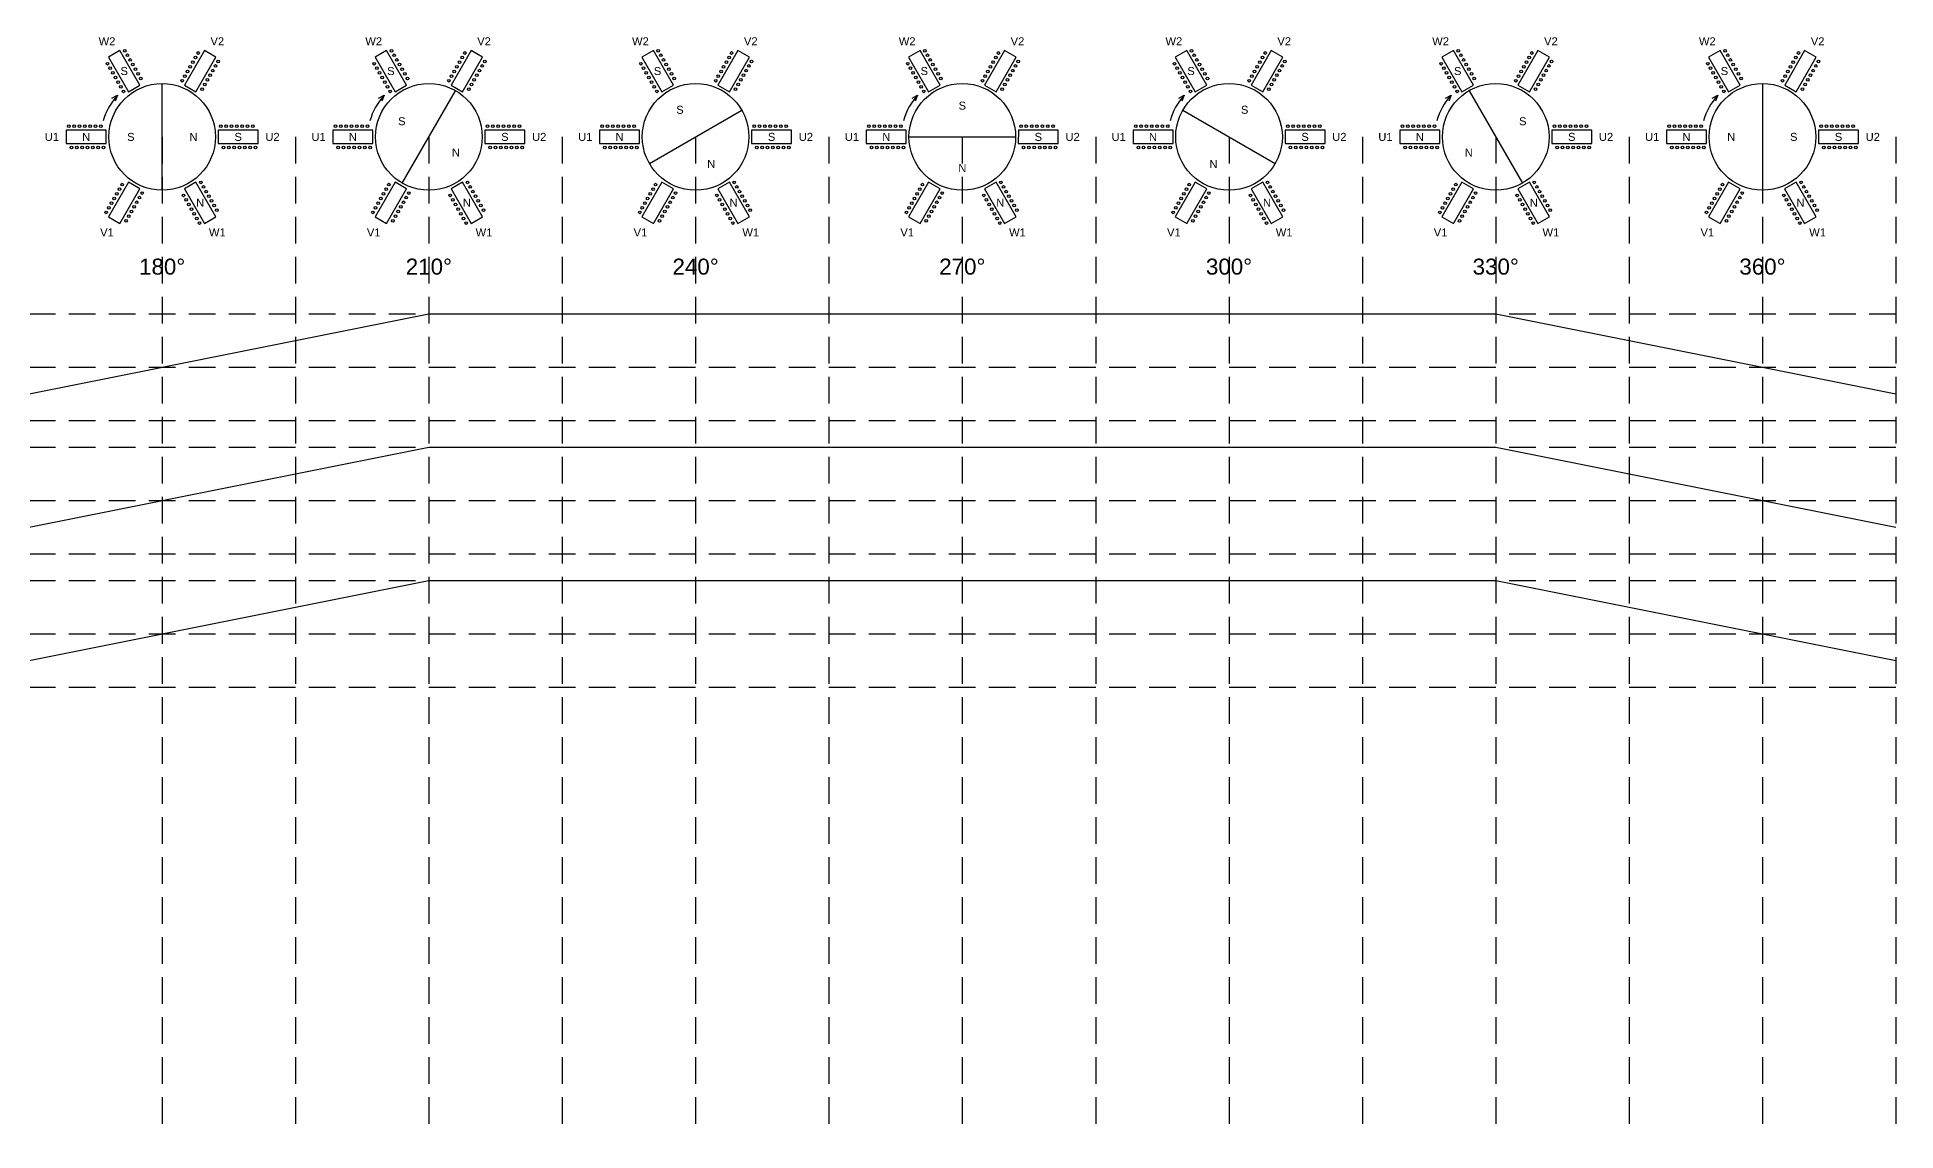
# Model space of a CAD drawing. Header units: millimetres. Extents: x -707 to 1373, y -97 to 993.
# Drawn here: x -393.4 to -45, y 662.5 to 867.5 of the extents above; entities that cross this region are included whole.
import ezdxf
from ezdxf.enums import TextEntityAlignment as Align

# ---------------------------------------------------------------- set-up
doc = ezdxf.new("R2010")
doc.units = ezdxf.units.MM
doc.header["$MEASUREMENT"] = 0
doc.linetypes.add('DASHED', pattern=[0.75, 0.5, -0.25])
doc.styles.get("Standard").update_dxf_attribs({"font": 'arial.ttf'})

# ---------------------------------------------------------------- blocks, each defined once
blk = doc.blocks.new('*U50')
blk.add_lwpolyline([(0.79, -3.87), (2.96, -2.62), (-0.79, 3.87), (-2.96, 2.62)], close=True)
for centre in [(0.11, 3.81), (-3.11, 1.38), (-2.61, 0.52), (0.61, 2.95), (1.11, 2.08), (1.61, 1.22), (2.11, 0.35), (-2.11, -0.35), (-1.61, -1.22), (-1.11, -2.08), (-0.61, -2.95), (2.61, -0.52), (3.11, -1.38), (-0.11, -3.81)]:
    blk.add_circle(centre, 0.25)
blk = doc.blocks.new('*U51')
at = {"color": 0, "linetype": 'ByBlock', "lineweight": -2, "transparency": 16777216}
blk.add_blockref('*U50', (2.87, 22.34), dxfattribs=at)
for p, rotation in [((17.12, 22.34), 300.0000000000001), ((-4.25, 10), 59.99999999999999), ((24.25, 10), 240), ((2.87, -2.34), 120), ((17.12, -2.34), 180)]:
    blk.add_blockref('*U50', p, dxfattribs=dict(at, rotation=rotation))
blk = doc.blocks.new('*U52')
blk.add_lwpolyline([(0.79, -3.87), (2.96, -2.62), (-0.79, 3.87), (-2.96, 2.62)], close=True)
for centre in [(0.11, 3.81), (-3.11, 1.38), (-2.61, 0.52), (0.61, 2.95), (1.11, 2.08), (1.61, 1.22), (2.11, 0.35), (-2.11, -0.35), (-1.61, -1.22), (-1.11, -2.08), (-0.61, -2.95), (2.61, -0.52), (3.11, -1.38), (-0.11, -3.81)]:
    blk.add_circle(centre, 0.25)
blk = doc.blocks.new('*U53')
at = {"color": 0, "linetype": 'ByBlock', "lineweight": -2, "transparency": 16777216}
blk.add_blockref('*U52', (2.87, 22.34), dxfattribs=at)
for p, rotation in [((17.12, 22.34), 300.0000000000001), ((-4.25, 10), 59.99999999999999), ((24.25, 10), 240), ((2.87, -2.34), 120), ((17.12, -2.34), 180)]:
    blk.add_blockref('*U52', p, dxfattribs=dict(at, rotation=rotation))
blk = doc.blocks.new('*U41')
blk.add_lwpolyline([(0.79, -3.87), (2.96, -2.62), (-0.79, 3.87), (-2.96, 2.62)], close=True)
for centre in [(0.11, 3.81), (-3.11, 1.38), (-2.61, 0.52), (0.61, 2.95), (1.11, 2.08), (1.61, 1.22), (2.11, 0.35), (-2.11, -0.35), (-1.61, -1.22), (-1.11, -2.08), (-0.61, -2.95), (2.61, -0.52), (3.11, -1.38), (-0.11, -3.81)]:
    blk.add_circle(centre, 0.25)
blk = doc.blocks.new('*U42')
at = {"color": 0, "linetype": 'ByBlock', "lineweight": -2, "transparency": 16777216}
blk.add_blockref('*U41', (2.87, 22.34), dxfattribs=at)
for p, rotation in [((17.12, 22.34), 300.0000000000001), ((-4.25, 10), 59.99999999999999), ((24.25, 10), 240), ((2.87, -2.34), 120), ((17.12, -2.34), 180)]:
    blk.add_blockref('*U41', p, dxfattribs=dict(at, rotation=rotation))
blk = doc.blocks.new('*U43')
blk.add_lwpolyline([(0.79, -3.87), (2.96, -2.62), (-0.79, 3.87), (-2.96, 2.62)], close=True)
for centre in [(0.11, 3.81), (-3.11, 1.38), (-2.61, 0.52), (0.61, 2.95), (1.11, 2.08), (1.61, 1.22), (2.11, 0.35), (-2.11, -0.35), (-1.61, -1.22), (-1.11, -2.08), (-0.61, -2.95), (2.61, -0.52), (3.11, -1.38), (-0.11, -3.81)]:
    blk.add_circle(centre, 0.25)
blk = doc.blocks.new('*U44')
at = {"color": 0, "linetype": 'ByBlock', "lineweight": -2, "transparency": 16777216}
blk.add_blockref('*U43', (2.87, 22.34), dxfattribs=at)
for p, rotation in [((17.12, 22.34), 300.0000000000001), ((-4.25, 10), 59.99999999999999), ((24.25, 10), 240), ((2.87, -2.34), 120), ((17.12, -2.34), 180)]:
    blk.add_blockref('*U43', p, dxfattribs=dict(at, rotation=rotation))
blk = doc.blocks.new('*U45')
blk.add_lwpolyline([(0.79, -3.87), (2.96, -2.62), (-0.79, 3.87), (-2.96, 2.62)], close=True)
for centre in [(0.11, 3.81), (-3.11, 1.38), (-2.61, 0.52), (0.61, 2.95), (1.11, 2.08), (1.61, 1.22), (2.11, 0.35), (-2.11, -0.35), (-1.61, -1.22), (-1.11, -2.08), (-0.61, -2.95), (2.61, -0.52), (3.11, -1.38), (-0.11, -3.81)]:
    blk.add_circle(centre, 0.25)
blk = doc.blocks.new('*U46')
at = {"color": 0, "linetype": 'ByBlock', "lineweight": -2, "transparency": 16777216}
blk.add_blockref('*U45', (2.87, 22.34), dxfattribs=at)
for p, rotation in [((17.12, 22.34), 300.0000000000001), ((-4.25, 10), 59.99999999999999), ((24.25, 10), 240), ((2.87, -2.34), 120), ((17.12, -2.34), 180)]:
    blk.add_blockref('*U45', p, dxfattribs=dict(at, rotation=rotation))
blk = doc.blocks.new('*U47')
blk.add_lwpolyline([(0.79, -3.87), (2.96, -2.62), (-0.79, 3.87), (-2.96, 2.62)], close=True)
for centre in [(0.11, 3.81), (-3.11, 1.38), (-2.61, 0.52), (0.61, 2.95), (1.11, 2.08), (1.61, 1.22), (2.11, 0.35), (-2.11, -0.35), (-1.61, -1.22), (-1.11, -2.08), (-0.61, -2.95), (2.61, -0.52), (3.11, -1.38), (-0.11, -3.81)]:
    blk.add_circle(centre, 0.25)
blk = doc.blocks.new('*U48')
at = {"color": 0, "linetype": 'ByBlock', "lineweight": -2, "transparency": 16777216}
blk.add_blockref('*U47', (2.87, 22.34), dxfattribs=at)
for p, rotation in [((17.12, 22.34), 300.0000000000001), ((-4.25, 10), 59.99999999999999), ((24.25, 10), 240), ((2.87, -2.34), 120), ((17.12, -2.34), 180)]:
    blk.add_blockref('*U47', p, dxfattribs=dict(at, rotation=rotation))
blk = doc.blocks.new('*U49')
blk.add_lwpolyline([(0.79, -3.87), (2.96, -2.62), (-0.79, 3.87), (-2.96, 2.62)], close=True)
for centre in [(0.11, 3.81), (-3.11, 1.38), (-2.61, 0.52), (0.61, 2.95), (1.11, 2.08), (1.61, 1.22), (2.11, 0.35), (-2.11, -0.35), (-1.61, -1.22), (-1.11, -2.08), (-0.61, -2.95), (2.61, -0.52), (3.11, -1.38), (-0.11, -3.81)]:
    blk.add_circle(centre, 0.25)
blk = doc.blocks.new('*U40')
at = {"color": 0, "linetype": 'ByBlock', "lineweight": -2, "transparency": 16777216}
blk.add_blockref('*U49', (2.87, 22.34), dxfattribs=at)
for p, rotation in [((17.12, 22.34), 300.0000000000001), ((-4.25, 10), 59.99999999999999), ((24.25, 10), 240), ((2.87, -2.34), 120), ((17.12, -2.34), 180)]:
    blk.add_blockref('*U49', p, dxfattribs=dict(at, rotation=rotation))

msp = doc.modelspace()

# ---------------------------------------------------------------- linework, layer by layer
for points in [[(-370, 838.82), (-370, 858.82)], [(-325, 840.16), (-315, 857.48)], [(-125, 857.48), (-115, 840.16)], [(-70, 858.82), (-70, 838.82)], [(-379.43, 856.09), (-378.38, 856.61), (-378.82, 855.53)], [(-329.43, 856.09), (-328.38, 856.61), (-328.82, 855.53)], [(-278.66, 843.82), (-261.34, 853.82)], [(-229.43, 856.09), (-228.38, 856.61), (-228.82, 855.53)], [(-179.43, 856.09), (-178.38, 856.61), (-178.82, 855.53)], [(-178.66, 853.82), (-161.34, 843.82)], [(-129.43, 856.09), (-128.38, 856.61), (-128.82, 855.53)], [(-79.43, 856.09), (-78.38, 856.61), (-78.82, 855.53)], [(-230, 848.82), (-210, 848.82)], [(-695, 810.66), (-620, 795.66), (-420, 795.66), (-320, 815.66), (-120, 815.66), (-45, 800.66)], [(-695, 785.66), (-620, 770.66), (-420, 770.66), (-320, 790.66), (-120, 790.66), (-45, 775.66)], [(-695, 760.66), (-620, 745.66), (-420, 745.66), (-320, 765.66), (-120, 765.66), (-45, 750.66)]]:
    msp.add_lwpolyline(points)
at = {"color": 1, "linetype": 'DASHED', "ltscale": 10}
for points in [[(-370, 848.82), (-370, 662.5)], [(-320, 848.82), (-320, 662.5)], [(-270, 848.82), (-270, 662.5)], [(-220, 848.82), (-220, 662.5)], [(-170, 848.82), (-170, 662.5)], [(-120, 848.82), (-120, 662.5)], [(-70, 848.82), (-70, 662.5)], [(-695, 815.66), (-45, 815.66)], [(-695, 805.66), (-45, 805.66)], [(-695, 795.66), (-45, 795.66)], [(-695, 790.66), (-45, 790.66)], [(-695, 780.66), (-45, 780.66)], [(-695, 770.66), (-45, 770.66)], [(-695, 765.66), (-45, 765.66)], [(-695, 755.66), (-45, 755.66)], [(-695, 745.66), (-45, 745.66)]]:
    msp.add_lwpolyline(points, dxfattribs=at)
at = {"color": 2, "linetype": 'DASHED', "ltscale": 10}
for points in [[(-345, 848.82), (-345, 662.5)], [(-295, 848.82), (-295, 662.5)], [(-245, 848.82), (-245, 662.5)], [(-195, 848.82), (-195, 662.5)], [(-145, 848.82), (-145, 662.5)], [(-95, 848.82), (-95, 662.5)], [(-45, 848.82), (-45, 662.5)]]:
    msp.add_lwpolyline(points, dxfattribs=at)
for centre in [(-370, 848.82), (-320, 848.82), (-270, 848.82), (-220, 848.82), (-170, 848.82), (-120, 848.82), (-70, 848.82)]:
    msp.add_circle(centre, 10)
for centre in [(-370, 848.82), (-320, 848.82), (-220, 848.82), (-170, 848.82), (-120, 848.82), (-70, 848.82)]:
    msp.add_arc(centre, 11.44, 137.1212, 164.9021)

# ---------------------------------------------------------------- block references
for name, p in [('*U51', (-380, 838.82)), ('*U53', (-330, 838.82)), ('*U42', (-280, 838.82)), ('*U44', (-230, 838.82)), ('*U46', (-180, 838.82)), ('*U48', (-130, 838.82)), ('*U40', (-80, 838.82))]:
    msp.add_blockref(name, p)

# ---------------------------------------------------------------- texts
for s, height, p in [('W2', 1.5, (-380.34, 866.74)), ('V2', 1.5, (-359.66, 866.74)), ('W2', 1.5, (-330.34, 866.74)), ('V2', 1.5, (-309.66, 866.74)), ('W2', 1.5, (-280.34, 866.74)), ('V2', 1.5, (-259.66, 866.74)), ('W2', 1.5, (-230.34, 866.74)), ('V2', 1.5, (-209.66, 866.74)), ('W2', 1.5, (-180.34, 866.74)), ('V2', 1.5, (-159.66, 866.74)), ('W2', 1.5, (-130.34, 866.74)), ('V2', 1.5, (-109.66, 866.74)), ('W2', 1.5, (-80.34, 866.74)), ('V2', 1.5, (-59.66, 866.74)), ('S', 1.5, (-377.12, 861.16)), ('S', 1.5, (-327.13, 861.16)), ('S', 1.5, (-277.13, 861.16)), ('S', 1.5, (-227.13, 861.16)), ('S', 1.5, (-177.13, 861.16)), ('S', 1.5, (-127.13, 861.16)), ('S', 1.5, (-77.13, 861.16)), ('S', 1.5, (-272.93, 853.9)), ('S', 1.5, (-220, 854.68)), ('S', 1.5, (-167.07, 853.9)), ('S', 1.5, (-325.07, 851.75)), ('S', 1.5, (-114.93, 851.75)), ('U1', 1.5, (-390.68, 848.82)), ('N', 1.5, (-384.25, 848.82)), ('S', 1.5, (-375.86, 848.82)), ('N', 1.5, (-364.14, 848.82)), ('S', 1.5, (-355.75, 848.82)), ('U2', 1.5, (-349.32, 848.82)), ('U1', 1.5, (-340.68, 848.82)), ('N', 1.5, (-334.25, 848.82)), ('S', 1.5, (-305.75, 848.82)), ('U2', 1.5, (-299.32, 848.82)), ('U1', 1.5, (-290.68, 848.82)), ('N', 1.5, (-284.25, 848.82)), ('S', 1.5, (-255.75, 848.82)), ('U2', 1.5, (-249.32, 848.82)), ('U1', 1.5, (-240.68, 848.82)), ('N', 1.5, (-234.25, 848.82)), ('S', 1.5, (-205.75, 848.82)), ('U2', 1.5, (-199.32, 848.82)), ('U1', 1.5, (-190.68, 848.82)), ('N', 1.5, (-184.25, 848.82)), ('S', 1.5, (-155.75, 848.82)), ('U2', 1.5, (-149.32, 848.82)), ('U1', 1.5, (-140.68, 848.82)), ('N', 1.5, (-134.25, 848.82)), ('S', 1.5, (-105.75, 848.82)), ('U2', 1.5, (-99.32, 848.82)), ('U1', 1.5, (-90.68, 848.82)), ('N', 1.5, (-84.25, 848.82)), ('N', 1.5, (-75.86, 848.82)), ('S', 1.5, (-64.14, 848.82)), ('S', 1.5, (-55.75, 848.82)), ('U2', 1.5, (-49.32, 848.82)), ('N', 1.5, (-314.93, 845.89)), ('N', 1.5, (-267.07, 843.75)), ('N', 1.5, (-220, 842.97)), ('N', 1.5, (-172.93, 843.75)), ('N', 1.5, (-125.07, 845.89)), ('N', 1.5, (-362.88, 836.48)), ('N', 1.5, (-312.88, 836.48)), ('N', 1.5, (-262.88, 836.48)), ('N', 1.5, (-212.88, 836.48)), ('N', 1.5, (-162.88, 836.48)), ('N', 1.5, (-112.88, 836.48)), ('N', 1.5, (-62.88, 836.48)), ('V1', 1.5, (-380.34, 830.91)), ('W1', 1.5, (-359.66, 830.91)), ('V1', 1.5, (-330.34, 830.91)), ('W1', 1.5, (-309.66, 830.91)), ('V1', 1.5, (-280.34, 830.91)), ('W1', 1.5, (-259.66, 830.91)), ('V1', 1.5, (-230.34, 830.91)), ('W1', 1.5, (-209.66, 830.91)), ('V1', 1.5, (-180.34, 830.91)), ('W1', 1.5, (-159.66, 830.91)), ('V1', 1.5, (-130.34, 830.91)), ('W1', 1.5, (-109.66, 830.91)), ('V1', 1.5, (-80.34, 830.91)), ('W1', 1.5, (-59.66, 830.91)), ('180°', 3, (-370, 824.5)), ('210°', 3, (-320, 824.5)), ('240°', 3, (-270, 824.5)), ('270°', 3, (-220, 824.5)), ('300°', 3, (-170, 824.5)), ('330°', 3, (-120, 824.5)), ('360°', 3, (-70, 824.5))]:
    msp.add_text(s, height=height).set_placement(p, align=Align.MIDDLE_CENTER)

doc.saveas('drawing.dxf')
